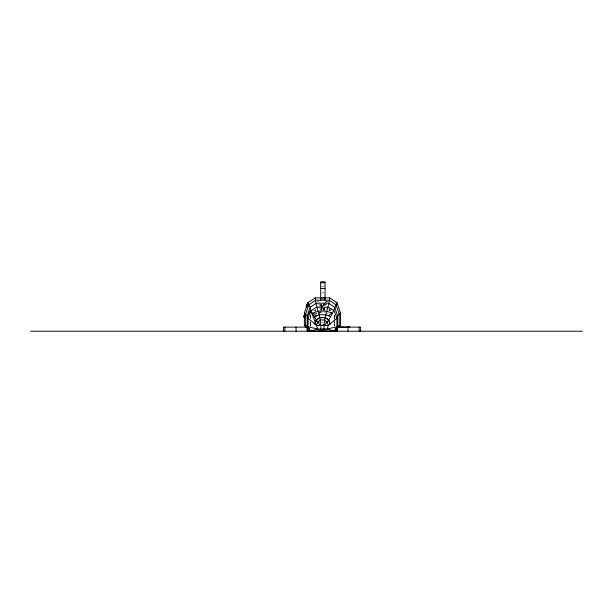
<?xml version="1.0" encoding="UTF-8"?>
<svg xmlns="http://www.w3.org/2000/svg" width="613" height="613" viewBox="0 0 613 613"><rect width="100%" height="100%" fill="white"/><g stroke="black" fill="none" stroke-linecap="round" stroke-linejoin="round"><path stroke-width="0.46" stroke-dasharray="3.06 2.3" d="M310.347 326.553L310.462 322.89M310.599 318.316L310.714 314.645M334.277 325.641L334.384 321.978L334.499 325.641M334.499 318.316L334.637 313.733M317.48 301.811L317.71 301.044L319.059 302.163M327.649 314.163L327.886 313.404M319.082 306.745L320.492 305.052L322.063 304.224L322.568 309.711L320.806 311.833M323.986 304.033L322.813 305.443L323.863 305.772L325.105 304.37M324.576 303.328L326.338 301.205L326.698 301.895L328.33 301.742L326.668 301.841M323.158 305.55L325.388 302.868M319.81 310.462L320.867 309.19L322.568 309.711M324.507 305.971L326.101 304.056M319.457 313.005L321.143 310.975M319.044 313.956L320.216 312.538M324.047 307.626L324.369 310.385L326.3 308.416M331.556 308.584L329.725 310.791L329.725 307.856M323.097 305.535L324.223 304.186M324.79 303.504L326.484 301.481L328.231 301.32L326.507 301.527M323.541 305.672L324.545 304.385M315.411 313.618L317.059 313.473M315.396 314.002L317.151 313.841M321.534 286.723L324.147 286.723M321.534 292.891L324.147 292.891M318.369 304.761L327.403 304.761M313.266 310.737L315.772 310.737M329.104 310.737L330.775 310.737M319.143 312.814L325.258 312.814M321.526 322.093L323.342 322.093M328.537 309.32L329.963 310.5M319.741 308.247L320.867 309.19M323.771 308.124L323.955 310.599M324.66 307.626L324.89 310.109M323.403 308.163L323.58 310.799M323.066 308.193L323.235 310.017M321.787 304.37L322.269 309.619M321.741 304.393L322.216 309.603M321.58 306.209L321.879 309.504M321.373 304.584L321.603 307.036M321.679 307.849L321.825 309.481M321.511 309.389L321.258 306.6L321.457 309.366M320.492 305.052L320.714 307.534M334.192 315.565L334.277 318.316M310.316 316.477L310.377 318.316M310.515 322.89L310.63 326.553M334.667 315.963L334.667 318.722M334.667 319.641L334.667 326.078M334.108 315.473L334.108 318.139M334.108 319.871L334.108 325.932M329.212 308.722L329.212 310.362M315.664 309.542L315.664 311.182M315.151 309.833L315.151 311.473M310.768 314.592L310.768 318.139M310.768 322.469L310.768 326.806M310.209 321.48L310.209 326.078M308.883 320.86L308.883 325.534"/><path stroke-width="0.92" d="M304.937 315.304L304.745 317.618L304.615 315.335M304.768 316.998C304.423 318.561 304.99 314.055 304.661 316.637M304.63 315.212L304.753 317.634L304.906 315.335M304.853 316.561L304.845 315.856M304.293 316.431C303.994 315.243 305.596 315.756 305.167 316.768C303.925 317.695 304.592 314.814 304.385 316.3M304.853 316.024L304.661 317.335L304.768 316.875M304.998 316.362C305.565 315.327 304.04 318.798 304.385 316.998M304.232 315.228L304.186 317.634L304.178 315.228L305.044 315.304L304.975 317.611L304.753 315.91M304.316 315.205L304.799 315.12L304.745 317.603L304.684 316.729M304.699 316.362L304.592 316.829M304.209 316.706C304.784 318.691 304.791 316.369 304.822 317.473M304.278 316.576L304.255 316.262M304.646 317.113L304.584 316.254M304.99 317.151L304.998 316.66M305.029 316.906L304.922 317.542M305.68 327.373L304.37 325.112L304.454 312.814L307.864 302.776L315.151 297.88L320.614 297.88M304.477 317.151L304.485 317.634L304.508 315.12M305.121 317.48C304.791 314.446 305.902 318.055 304.423 317.473M305.174 316.216L305.151 315.779L304.469 316.047L304.446 316.706M304.209 316.975L304.224 316.699M304.37 316.706L304.469 315.764L305.136 315.856M304.607 317.051L304.615 317.182M305.021 317.404L304.868 316.66M304.96 316.936L304.945 317.304M304.86 316.952L304.883 317.296M305.159 317.243L304.362 317.335M304.753 316.308L304.699 316.415M305.075 316.308L304.423 316.5M307.136 304.753L306.508 306.738L307.243 305.711M304.454 317.618L304.393 317.273M304.454 317.258L304.554 316.101M304.263 316.109L304.998 316.27M307.121 306.017L307.688 304.309L307.534 304.853L306.99 304.577M309.029 313.205L308.822 313.994L309.626 312.293M309.887 312.385L309.274 314.002L308.883 313.595L309.404 313.979L310.002 312.392L309.389 313.963M307.297 305.481L307.534 304.853M309.006 313.442L308.776 313.902L309.113 313.136M309.182 313.373L309.013 313.902L309.741 312.293L309.029 314.002L309.534 312.117L309.105 313.373M309.067 312.914L309.281 312.017L308.822 313.09M309.251 312.301L308.561 313.879L309.496 312.921M308.653 313.649L308.852 313.036M309.159 313.764L309.634 312.301L309.603 312.722M309.78 312.408L309.557 312.952L309.741 312.354M306.661 306.339L306.983 306.239C305.933 310.04 308.538 300.539 306.722 305.726L307.442 304.676M309.879 312.438L309.266 313.956M329.725 297.88C328.576 309.19 322.568 319.519 324.254 331.135L327.189 328.997L336.905 326.806L340.506 325.112L340.422 312.814L337.004 302.776L329.725 297.88L324.254 297.88M309.81 312.952L309.297 312.722L309.519 312.216M309.703 312.431L309.366 311.787L308.914 313.097M308.829 313.864L309.626 311.902L309.259 312.753M307.22 304.745L306.814 305.91M309.121 313.634C309.144 312.921 308.324 314.346 308.684 313.481M309.473 312.308L309.856 312.822M306.255 306.692L306.99 306.791C308.868 303.711 306.531 303.397 306.331 306.692L307.182 304.24L306.255 306.692L306.891 306.715M306.638 306.791L307.419 304.347L306.661 306.791L306.983 306.109M306.477 306.692L307.259 304.24L306.362 306.692L306.676 306.002M306.684 306.692L307.473 304.24L306.577 306.692L306.99 306.791L306.883 306.002L306.592 306.692M307.351 304.577L307.282 305.833L307.657 304.676L307.136 304.577M324.254 328.997L320.622 331.135L317.68 328.997L316.561 325.541L317.68 322.093L320.622 319.955L324.254 319.955L327.189 322.093L328.315 325.541L327.189 328.997L317.68 328.997L307.964 326.806L304.37 325.112M307.282 305.833L307.657 304.676M306.676 306.791L307.55 304.347M307.757 304.347L306.883 306.791L307.197 306.109L306.63 306.002M308.983 312.914C309.672 311.749 307.895 314.369 309.45 313.956M308.914 313.465L309.182 312.944M308.983 313.956L310.132 311.91L309.527 311.733L308.691 313.848L309.113 313.956L309.979 312.415M309.213 313.956L309.795 311.733M307.864 304.607L307.864 302.776L310.209 307.335L310.768 310.737L307.964 318.139L307.964 326.806L310.768 331.135L317.68 328.997M314.837 324.055L316.461 320.086L319.909 317.703L324.967 317.703L328.576 319.81L330.047 324.055M308.76 313.695L308.791 313.396M316.461 320.086L314.684 323.932L316.346 319.902L318.653 318.116L319.848 317.503L325.028 317.503L328.691 319.634L330.185 323.932M334.667 331.135L337.602 326.078L337.602 315.963L334.667 307.335L328.553 303.22L316.323 303.22L310.209 307.335L307.274 315.963L307.274 326.078L310.209 331.135M335.985 331.135L339.242 325.534L339.242 314.323L335.985 304.761L329.212 300.209L315.664 300.209L308.883 304.761L305.634 314.323L305.634 325.534L308.883 331.135M339.196 327.373L340.506 325.112M322.607 324.683L324.254 325.541C330.484 319.066 333.587 310.76 337.004 302.776L337.004 304.607M309.427 313.12L309.32 313.488M340.422 312.814L337.602 315.963L336.905 318.139L336.905 326.806L334.108 331.135L327.189 328.997M314.615 317.059C318.515 313.902 324.216 314.231 328.706 315.795L331.687 313.005L332.422 313.511M312.469 313.527C318.162 310.147 325.718 310.362 331.687 313.005M316.561 325.541L310.768 310.737L316.599 307.213L328.269 307.213L334.108 310.737L336.905 318.139L328.315 325.541L316.561 325.541L307.964 318.139L307.274 315.963L304.37 312.814M320.66 282.754L325.02 282.754M320.66 288.432L325.02 288.432M320.66 297.589L325.02 297.589M320.66 298.883L325.02 298.883M310.768 310.737L317.68 322.093L319.151 322.093M325.725 322.093L327.189 322.093M341.456 326.913L340.437 327.127M342.146 326.913L343.226 327.127M347.303 326.913L349.839 326.913M337.004 331.135L307.864 331.135L306.99 329.625M30.65 331.219L582.35 331.219M307.09 304.24L307.665 304.462M328.706 315.795L330.537 316.599M313.189 313.005L316.293 315.91M317.68 322.093L320.622 325.541M315.151 297.88C316.293 309.19 322.3 319.519 320.622 331.135M304.845 316.829L304.845 316.484M305.067 317.005L305.067 316.875M360.666 331.219L360.666 327.127L336.851 327.127L336.851 331.219M359.172 327.127L359.172 331.219M348.015 327.127L348.015 331.219M346.537 327.127L345.525 327.127M345.211 327.127L343.525 327.127M337.449 327.947L337.449 331.219M325.02 300.117L325.02 281.781L320.66 281.781L320.66 300.117M307.22 331.219L307.22 327.127L283.413 327.127L283.413 331.219M296.056 327.127L296.056 331.219M284.899 327.127L284.899 331.219"/></g></svg>
